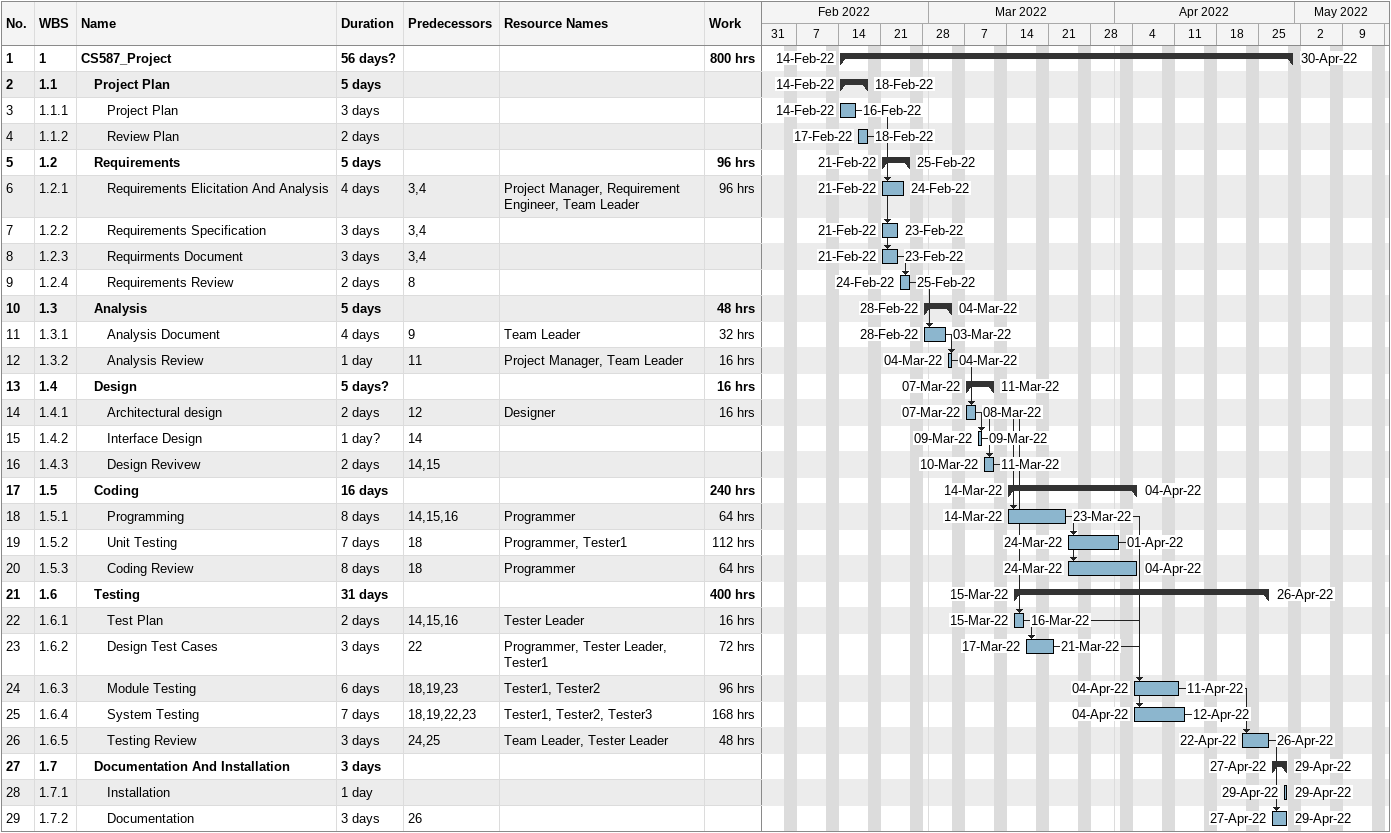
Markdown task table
| ID | WBS | Task | Duration | Start | Finish | Predecessors | Resources | Work (h) |
|---|---|---|---|---|---|---|---|---|
| 1 | 1 | **CS587_Project** | 56d? | 2022-02-14 | 2022-04-30 |  |  | 800 |
| 2 | 1.1 | **Project Plan** | 5d | 2022-02-14 | 2022-02-18 |  |  |  |
| 3 | 1.1.1 | Project Plan | 3d | 2022-02-14 | 2022-02-16 |  |  |  |
| 4 | 1.1.2 | Review Plan | 2d | 2022-02-17 | 2022-02-18 |  |  |  |
| 5 | 1.2 | **Requirements** | 5d | 2022-02-21 | 2022-02-25 |  |  | 96 |
| 6 | 1.2.1 | Requirements Elicitation And Analysis | 4d | 2022-02-21 | 2022-02-24 | 3, 4 | Project Manager, Requirement Engineer, Team Leader | 96 |
| 7 | 1.2.2 | Requirements Specification | 3d | 2022-02-21 | 2022-02-23 | 3, 4 |  |  |
| 8 | 1.2.3 | Requirments Document | 3d | 2022-02-21 | 2022-02-23 | 3, 4 |  |  |
| 9 | 1.2.4 | Requirements Review | 2d | 2022-02-24 | 2022-02-25 | 8 |  |  |
| 10 | 1.3 | **Analysis** | 5d | 2022-02-28 | 2022-03-04 |  |  | 48 |
| 11 | 1.3.1 | Analysis Document | 4d | 2022-02-28 | 2022-03-03 | 9 | Team Leader | 32 |
| 12 | 1.3.2 | Analysis Review | 1d | 2022-03-04 | 2022-03-04 | 11 | Project Manager, Team Leader | 16 |
| 13 | 1.4 | **Design** | 5d? | 2022-03-07 | 2022-03-11 |  |  | 16 |
| 14 | 1.4.1 | Architectural design | 2d | 2022-03-07 | 2022-03-08 | 12 | Designer | 16 |
| 15 | 1.4.2 | Interface Design | 1d? | 2022-03-09 | 2022-03-09 | 14 |  |  |
| 16 | 1.4.3 | Design Revivew | 2d | 2022-03-10 | 2022-03-11 | 14, 15 |  |  |
| 17 | 1.5 | **Coding** | 16d | 2022-03-14 | 2022-04-04 |  |  | 240 |
| 18 | 1.5.1 | Programming | 8d | 2022-03-14 | 2022-03-23 | 14, 15, 16 | Programmer | 64 |
| 19 | 1.5.2 | Unit Testing | 7d | 2022-03-24 | 2022-04-01 | 18 | Programmer, Tester1 | 112 |
| 20 | 1.5.3 | Coding Review | 8d | 2022-03-24 | 2022-04-04 | 18 | Programmer | 64 |
| 21 | 1.6 | **Testing** | 31d | 2022-03-15 | 2022-04-26 |  |  | 400 |
| 22 | 1.6.1 | Test Plan | 2d | 2022-03-15 | 2022-03-16 | 14, 15, 16 | Tester Leader | 16 |
| 23 | 1.6.2 | Design Test Cases | 3d | 2022-03-17 | 2022-03-21 | 22 | Programmer, Tester Leader, Tester1 | 72 |
| 24 | 1.6.3 | Module Testing | 6d | 2022-04-04 | 2022-04-11 | 18, 19, 23 | Tester1, Tester2 | 96 |
| 25 | 1.6.4 | System Testing | 7d | 2022-04-04 | 2022-04-12 | 18, 19, 22, 23 | Tester1, Tester2, Tester3 | 168 |
| 26 | 1.6.5 | Testing Review | 3d | 2022-04-22 | 2022-04-26 | 24, 25 | Team Leader, Tester Leader | 48 |
| 27 | 1.7 | **Documentation And Installation** | 3d | 2022-04-27 | 2022-04-29 |  |  |  |
| 28 | 1.7.1 | Installation | 1d | 2022-04-29 | 2022-04-29 |  |  |  |
| 29 | 1.7.2 | Documentation | 3d | 2022-04-27 | 2022-04-29 | 26 |  |  |
